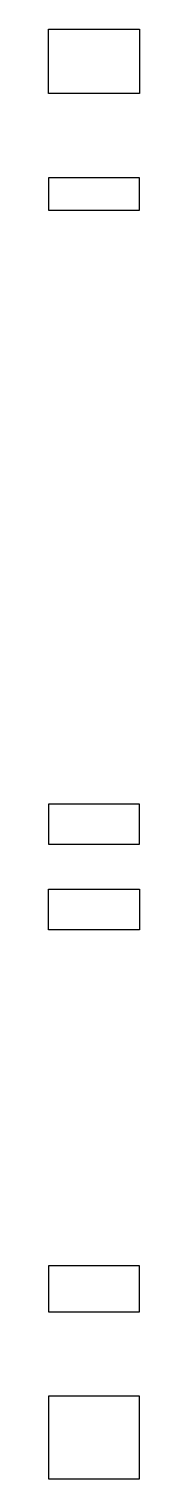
# Model space of a CAD drawing. Header units: metres. Extents: x -18.5 to -15.6, y -1.1 to 46.5.
import ezdxf

# ---------------------------------------------------------------- set-up
doc = ezdxf.new("R2010")
doc.units = ezdxf.units.M

msp = doc.modelspace()

# ---------------------------------------------------------------- linework, layer by layer
for p, q in [((-18.55, 44.798), (-18.55, 46.5)), ((-18.55, 46.5), (-17.295, 46.5)), ((-17.295, 46.5), (-15.55, 46.5)), ((-17.295, 46.5), (-17.295, 46.5)), ((-15.55, 46.5), (-15.55, 46.14)), ((-15.55, 46.14), (-15.55, 44.564)), ((-18.55, 44.75), (-18.55, 44.798)), ((-18.55, 44.704), (-18.55, 44.75)), ((-18.55, 44.703), (-18.55, 44.704)), ((-18.55, 44.566), (-18.55, 44.703)), ((-18.55, 44.564), (-18.55, 44.566)), ((-18.55, 44.385), (-18.55, 44.564)), ((-16.141, 44.385), (-18.55, 44.385)), ((-15.55, 44.385), (-16.141, 44.385)), ((-15.55, 44.564), (-15.55, 44.561)), ((-15.55, 44.561), (-15.55, 44.385)), ((-16.479, 41.619), (-18.55, 41.619)), ((-18.55, 41.619), (-18.55, 41.539)), ((-18.55, 41.539), (-18.55, 41.538)), ((-18.55, 41.538), (-18.55, 40.624)), ((-15.55, 41.619), (-16.479, 41.619)), ((-15.55, 41.538), (-15.55, 41.619)), ((-15.55, 41.533), (-15.55, 41.538)), ((-15.55, 40.55), (-15.55, 41.533)), ((-18.55, 40.624), (-18.55, 40.55)), ((-18.55, 40.55), (-15.759, 40.55)), ((-15.759, 40.55), (-15.55, 40.55)), ((-15.759, 40.55), (-15.759, 40.55)), ((-16.143, 21.05), (-18.55, 21.05)), ((-18.55, 21.05), (-18.55, 20.767)), ((-15.55, 21.05), (-16.143, 21.05)), ((-15.55, 20.767), (-15.55, 21.05)), ((-18.55, 20.767), (-18.55, 20.676)), ((-18.55, 20.676), (-18.55, 20.485)), ((-18.55, 20.485), (-18.55, 20.12)), ((-15.55, 20.676), (-15.55, 20.767)), ((-15.55, 20.485), (-15.55, 20.676)), ((-15.55, 20.12), (-15.55, 20.485)), ((-18.55, 20.12), (-18.55, 19.988)), ((-15.55, 19.738), (-15.55, 20.12)), ((-18.55, 19.988), (-18.55, 19.738)), ((-18.55, 19.738), (-16.534, 19.738)), ((-16.534, 19.738), (-15.55, 19.738)), ((-16.534, 19.738), (-16.534, 19.738)), ((-18.55, 18.104), (-18.55, 18.262)), ((-18.55, 18.262), (-17.566, 18.262)), ((-18.55, 17.984), (-18.55, 18.104)), ((-17.566, 18.262), (-15.55, 18.262)), ((-17.566, 18.262), (-17.566, 18.262)), ((-15.55, 18.262), (-15.55, 18.104)), ((-15.55, 18.104), (-15.55, 17.984)), ((-18.55, 17.957), (-18.55, 17.984)), ((-18.55, 16.932), (-18.55, 17.957)), ((-15.55, 17.984), (-15.55, 16.932)), ((-17.954, 16.932), (-18.55, 16.932)), ((-15.55, 16.932), (-17.954, 16.932)), ((-15.832, 5.9), (-18.55, 5.9)), ((-18.55, 5.9), (-18.55, 5.605)), ((-15.55, 5.9), (-15.832, 5.9)), ((-15.55, 5.542), (-15.55, 5.9)), ((-18.55, 5.605), (-18.55, 5.542)), ((-18.55, 5.542), (-18.55, 5.394)), ((-18.55, 5.394), (-18.55, 5.049)), ((-15.55, 4.898), (-15.55, 5.542)), ((-18.55, 5.049), (-18.55, 4.666)), ((-15.55, 4.836), (-15.55, 4.898)), ((-15.55, 4.666), (-15.55, 4.836)), ((-18.55, 4.666), (-18.55, 4.385)), ((-18.55, 4.385), (-16.141, 4.385)), ((-16.141, 4.385), (-15.55, 4.385)), ((-16.141, 4.385), (-16.141, 4.385)), ((-15.55, 4.515), (-15.55, 4.666)), ((-15.55, 4.385), (-15.55, 4.515)), ((-16.479, 1.619), (-18.55, 1.619)), ((-18.55, 1.619), (-18.55, 1.54)), ((-18.55, 1.54), (-18.55, 1.532)), ((-18.55, 1.532), (-18.55, 1.343)), ((-15.55, 1.619), (-16.479, 1.619)), ((-15.55, 1.54), (-15.55, 1.619)), ((-15.55, 1.381), (-15.55, 1.54)), ((-18.55, 1.343), (-18.55, 1.32)), ((-18.55, 1.32), (-18.55, 1.211)), ((-18.55, 1.211), (-18.55, 1.188)), ((-18.55, 1.188), (-18.55, 1.178)), ((-18.55, 1.178), (-18.55, 1.144)), ((-18.55, 1.144), (-18.55, -0.116)), ((-15.55, 1.343), (-15.55, 1.381)), ((-15.55, 1.252), (-15.55, 1.343)), ((-15.55, 1.211), (-15.55, 1.252)), ((-15.55, -0.302), (-15.55, 1.211)), ((-18.55, -0.116), (-18.55, -0.213)), ((-18.55, -0.213), (-18.55, -0.245)), ((-18.55, -0.245), (-18.55, -1.1)), ((-15.55, -0.472), (-15.55, -0.302)), ((-15.55, -0.586), (-15.55, -0.472)), ((-15.55, -0.653), (-15.55, -0.586)), ((-15.55, -1.1), (-15.55, -0.653)), ((-18.55, -1.1), (-15.878, -1.1)), ((-15.878, -1.1), (-15.55, -1.1)), ((-15.878, -1.1), (-15.878, -1.1))]:
    msp.add_line(p, q)

doc.saveas('drawing.dxf')
